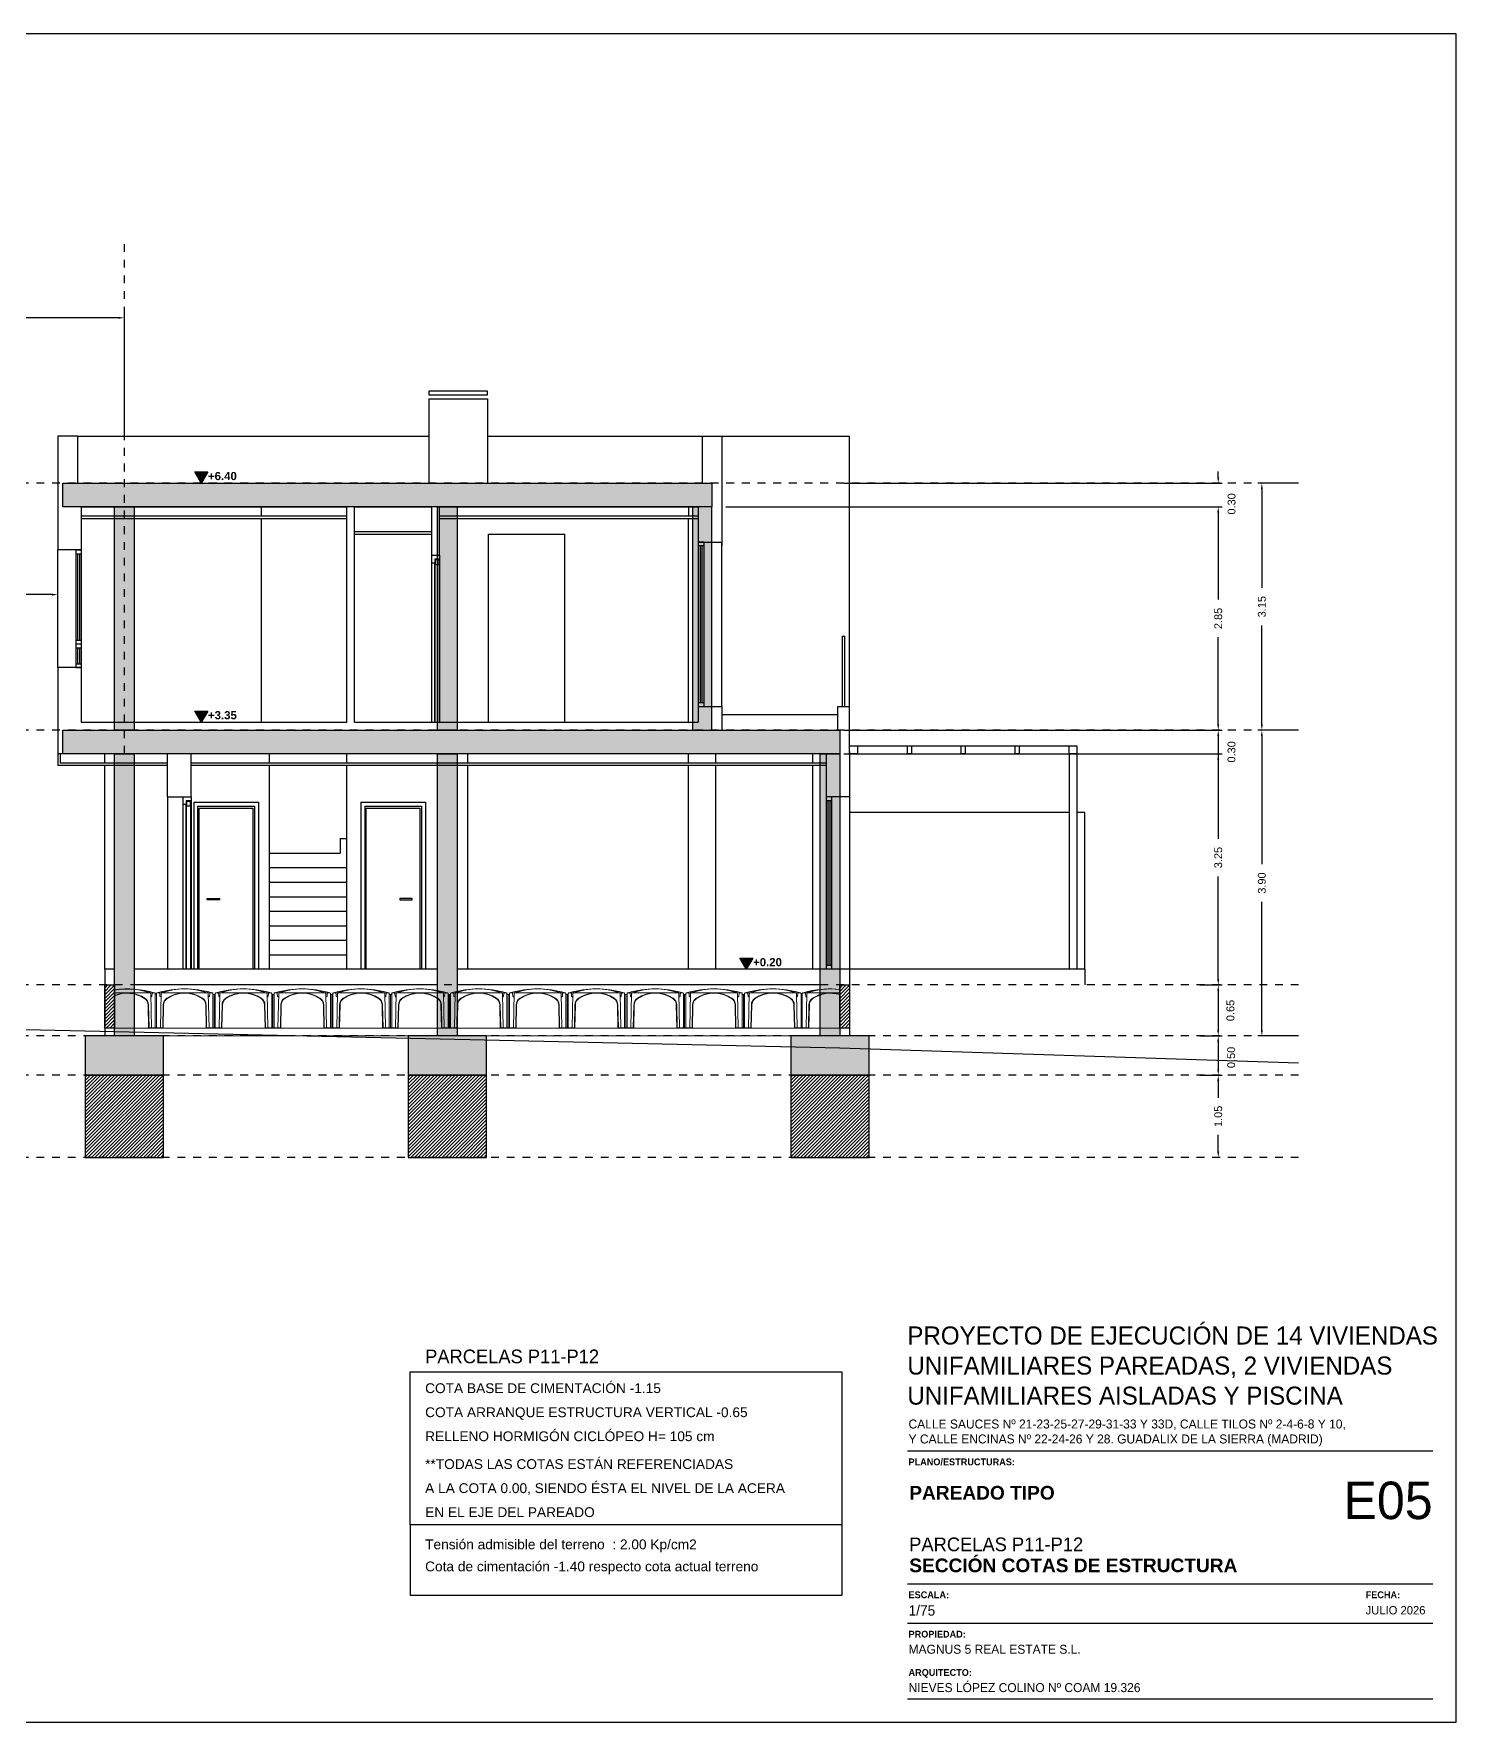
# Model space of a CAD drawing. Extents: x 2455 to 9764, y -806 to 181.
# Drawn here: x 4584.53 to 4602.68, y -409.26 to -387.73 of the extents above; entities that cross this region are included whole.
import ezdxf

# ---------------------------------------------------------------- set-up
doc = ezdxf.new("R2010")
doc.units = 0
doc.header["$LTSCALE"] = 0.2
doc.header["$MEASUREMENT"] = 0
doc.linetypes.add('CONTINUA', pattern=[0])
doc.linetypes.add('RAYITAS', pattern=[0.375, 0.25, -0.125])
doc.layers.get('0').update_dxf_attribs({"linetype": 'CONTINUOUS'})
doc.layers.add('01_cartela', color=6, linetype='CONTINUOUS', plot=False)
for name, color, linetype in [('01_cotas', 4, 'CONTINUOUS'), ('01_MONO inst', 254, 'CONTINUOUS'), ('01_muros', 1, 'CONTINUOUS'), ('01_perfil terreno natural', 170, 'CONTINUOUS'), ('01_proyección', 4, 'RAYITAS'), ('01_texto cartela', 4, 'CONTINUOUS'), ('CUADRO_LINEAS', 7, 'CONTINUOUS'), ('SOMBRAS2', 2, 'CONTINUOUS'), ('WL', 7, 'CONTINUOUS')]:
    doc.layers.add(name, color=color, linetype=linetype)
doc.layers.add('_CAVITI-AUX', color=2, linetype='CONTINUOUS', lineweight=5, plot=False)
doc.styles.add('Century Gothic', font='', dxfattribs={"height": 2})
doc.styles.add('Century Gothic_3', font='', dxfattribs={"height": 4.5})
doc.styles.add('Century Gothic_5', font='', dxfattribs={"height": 2.5})
doc.styles.add('Century Gothic_6', font='', dxfattribs={"height": 11})
doc.styles.add('Estilo1', font='swissel.ttf')
doc.styles.add('NIEVES3', font='swisseb.ttf')
doc.styles.add('ROMANS', font='romans')
doc.styles.get('Century Gothic').set_extended_font_data('Century Gothic')
doc.styles.get('Century Gothic_3').set_extended_font_data('Century Gothic')
doc.styles.get('Century Gothic_5').set_extended_font_data('Century Gothic')
doc.styles.get('Century Gothic_6').set_extended_font_data('Century Gothic')
doc.dimstyles.new('DECIMAL-50', dxfattribs={"dimtxt": 0.08, "dimasz": 0.15, "dimexe": 0.05, "dimexo": 0.05, "dimgap": 0.09, "dimtad": 0, "dimzin": 0, "dimdsep": 46, "dimtxsty": 'ROMANS', "dimblk": 'DOTSMALL', "dimcen": 0.09, "dimclrt": 7, "dimadec": 0, "dimazin": 0, "dimtfac": 1.38, "dimtix": 1, "dimtofl": 0, "dimtmove": 2, "dimatfit": 3, "dimldrblk": 'OBLIQUE', "dimfxl": 1, "dimtolj": 1, "dimtzin": 0, "dimarcsym": 0})

# ---------------------------------------------------------------- blocks, each defined once
blk = doc.blocks.new('C50_frontal')
for points in [[(0, 0.005), (0.1, 0.005), (0.1, 0), (0, 0), (0, 0.43), (0.008, 0.43, 0.414214), (0.015, 0.438)], [(0.073, 0.401, -0.505657), (0.059, 0.409), (0.056, 0.441, 0.383819), (0.046, 0.45), (0.025, 0.45, 0.414214), (0.015, 0.44), (0.015, 0.005)], [(0.065, 0.005), (0.074, 0.441, -0.383819), (0.084, 0.45), (0.666, 0.45, -0.383819), (0.676, 0.441), (0.685, 0.005)], [(0.655, 0.005), (0.649, 0.296, 0.24616), (0.602, 0.382, 0.30084), (0.148, 0.382, 0.246228), (0.101, 0.296), (0.095, 0.005)], [(0.65, 0.005), (0.644, 0.296, 0.24616), (0.599, 0.378, 0.30084), (0.151, 0.378, 0.246228), (0.106, 0.296), (0.1, 0.005)], [(0.75, 0.005), (0.65, 0.005), (0.65, 0), (0.75, 0), (0.75, 0.43), (0.742, 0.43, -0.414214), (0.735, 0.438)], [(0.677, 0.401, 0.505657), (0.691, 0.409), (0.694, 0.441, -0.383819), (0.704, 0.45), (0.725, 0.45, -0.414214), (0.735, 0.44), (0.735, 0.005)]]:
    blk.add_lwpolyline(points, format="xyb")
for centre, radius, start, end in [((0.375, -0.75), 1.25, 73.7398, 106.2602), ((0.375, -0.607), 1.107, 72.7173, 107.2827), ((0.373, -0.359), 0.859, 70.3508, 109.6492)]:
    blk.add_arc(centre, radius, start, end)
blk = doc.blocks.new('*D422')
at = {"layer": '01_cotas', "color": 0, "linetype": 'CONTINUA', "lineweight": -2, "transparency": 16777216}
for p, q in [((4600.615, -393.461), (4600.147, -393.461)), ((4600.615, -396.611), (4600.147, -396.611))]:
    blk.add_line(p, q, dxfattribs=at)
at = {"layer": '01_cotas', "color": 0, "lineweight": -2, "transparency": 16777216}
for p, q in [((4600.197, -393.536), (4600.197, -394.796)), ((4600.197, -396.536), (4600.197, -395.276))]:
    blk.add_line(p, q, dxfattribs=at)
at = {"layer": '01_cotas', "color": 0, "transparency": 16777216}
for points in [[(4600.184, -393.536), (4600.209, -393.536), (4600.197, -393.461)], [(4600.184, -396.536), (4600.209, -396.536), (4600.197, -396.611)]]:
    blk.add_solid(points, dxfattribs=at)
at = {"layer": '01_cotas', "color": 7, "transparency": 16777216, "insert": (4600.197, -395.036), "char_height": 0.1, "attachment_point": 5, "rotation": 90, "style": 'Estilo1'}
blk.add_mtext('\\A1;3.15', dxfattribs=at)
blk = doc.blocks.new('*D423')
at = {"layer": '01_cotas', "color": 0, "linetype": 'CONTINUA', "lineweight": -2, "transparency": 16777216}
for p, q in [((4600.615, -396.611), (4600.147, -396.611)), ((4600.615, -400.511), (4600.147, -400.511))]:
    blk.add_line(p, q, dxfattribs=at)
at = {"layer": '01_cotas', "color": 0, "lineweight": -2, "transparency": 16777216}
for p, q in [((4600.197, -396.686), (4600.197, -398.321)), ((4600.197, -400.436), (4600.197, -398.801))]:
    blk.add_line(p, q, dxfattribs=at)
at = {"layer": '01_cotas', "color": 0, "transparency": 16777216}
for points in [[(4600.184, -396.686), (4600.209, -396.686), (4600.197, -396.611)], [(4600.184, -400.436), (4600.209, -400.436), (4600.197, -400.511)]]:
    blk.add_solid(points, dxfattribs=at)
at = {"layer": '01_cotas', "color": 7, "transparency": 16777216, "insert": (4600.197, -398.561), "char_height": 0.1, "attachment_point": 5, "rotation": 90, "style": 'Estilo1'}
blk.add_mtext('\\A1;3.90', dxfattribs=at)
blk = doc.blocks.new('*D424')
at = {"layer": '01_cotas', "color": 0, "linetype": 'CONTINUA', "lineweight": -2, "transparency": 16777216}
for p, q in [((4599.407, -396.611), (4599.691, -396.611)), ((4599.407, -399.861), (4599.691, -399.861))]:
    blk.add_line(p, q, dxfattribs=at)
at = {"layer": '01_cotas', "color": 0, "lineweight": -2, "transparency": 16777216}
for p, q in [((4599.641, -396.686), (4599.641, -397.996)), ((4599.641, -399.786), (4599.641, -398.476))]:
    blk.add_line(p, q, dxfattribs=at)
at = {"layer": '01_cotas', "color": 0, "transparency": 16777216}
for points in [[(4599.628, -396.686), (4599.653, -396.686), (4599.641, -396.611)], [(4599.628, -399.786), (4599.653, -399.786), (4599.641, -399.861)]]:
    blk.add_solid(points, dxfattribs=at)
at = {"layer": '01_cotas', "color": 7, "transparency": 16777216, "insert": (4599.641, -398.236), "char_height": 0.1, "attachment_point": 5, "rotation": 90, "style": 'Estilo1'}
blk.add_mtext('\\A1;3.25', dxfattribs=at)
blk = doc.blocks.new('*D425')
at = {"layer": '01_cotas', "color": 0, "linetype": 'CONTINUA', "lineweight": -2, "transparency": 16777216}
for p, q in [((4599.457, -393.761), (4599.691, -393.761)), ((4599.457, -396.611), (4599.691, -396.611))]:
    blk.add_line(p, q, dxfattribs=at)
at = {"layer": '01_cotas', "color": 0, "lineweight": -2, "transparency": 16777216}
for p, q in [((4599.641, -393.836), (4599.641, -394.946)), ((4599.641, -396.536), (4599.641, -395.426))]:
    blk.add_line(p, q, dxfattribs=at)
at = {"layer": '01_cotas', "color": 0, "transparency": 16777216}
for points in [[(4599.628, -393.836), (4599.653, -393.836), (4599.641, -393.761)], [(4599.628, -396.536), (4599.653, -396.536), (4599.641, -396.611)]]:
    blk.add_solid(points, dxfattribs=at)
at = {"layer": '01_cotas', "color": 7, "transparency": 16777216, "insert": (4599.641, -395.186), "char_height": 0.1, "attachment_point": 5, "rotation": 90, "style": 'Estilo1'}
blk.add_mtext('\\A1;2.85', dxfattribs=at)
blk = doc.blocks.new('*D426')
at = {"layer": '01_cotas', "color": 0, "linetype": 'CONTINUA', "lineweight": -2, "transparency": 16777216}
for p, q in [((4594.863, -396.611), (4599.691, -396.611)), ((4594.863, -396.911), (4599.691, -396.911))]:
    blk.add_line(p, q, dxfattribs=at)
at = {"layer": '01_cotas', "color": 0, "lineweight": -2, "transparency": 16777216}
for p, q in [((4599.641, -396.536), (4599.641, -396.461)), ((4599.641, -396.986), (4599.641, -397.061))]:
    blk.add_line(p, q, dxfattribs=at)
at = {"layer": '01_cotas', "color": 0, "transparency": 16777216}
for points in [[(4599.628, -396.536), (4599.653, -396.536), (4599.641, -396.611)], [(4599.628, -396.986), (4599.653, -396.986), (4599.641, -396.911)]]:
    blk.add_solid(points, dxfattribs=at)
at = {"layer": '01_cotas', "color": 7, "transparency": 16777216, "insert": (4599.81, -396.888), "char_height": 0.1, "attachment_point": 5, "rotation": 90, "style": 'Estilo1'}
blk.add_mtext('\\A1;0.30', dxfattribs=at)
blk = doc.blocks.new('*D427')
at = {"layer": '01_cotas', "color": 0, "linetype": 'CONTINUA', "lineweight": -2, "transparency": 16777216}
for p, q in [((4599.407, -399.861), (4599.691, -399.861)), ((4599.407, -400.511), (4599.691, -400.511))]:
    blk.add_line(p, q, dxfattribs=at)
at = {"layer": '01_cotas', "color": 0, "lineweight": -2, "transparency": 16777216}
blk.add_line((4599.641, -399.936), (4599.641, -400.436), dxfattribs=at)
at = {"layer": '01_cotas', "color": 0, "transparency": 16777216}
for points in [[(4599.628, -399.936), (4599.653, -399.936), (4599.641, -399.861)], [(4599.628, -400.436), (4599.653, -400.436), (4599.641, -400.511)]]:
    blk.add_solid(points, dxfattribs=at)
at = {"layer": '01_cotas', "color": 7, "transparency": 16777216, "insert": (4599.796, -400.186), "char_height": 0.1, "attachment_point": 5, "rotation": 90, "style": 'Estilo1'}
blk.add_mtext('\\A1;0.65', dxfattribs=at)
blk = doc.blocks.new('*D428')
at = {"layer": '01_cotas', "color": 0, "linetype": 'CONTINUA', "lineweight": -2, "transparency": 16777216}
for p, q in [((4599.407, -400.511), (4599.691, -400.511)), ((4599.407, -401.011), (4599.691, -401.011))]:
    blk.add_line(p, q, dxfattribs=at)
at = {"layer": '01_cotas', "color": 0, "lineweight": -2, "transparency": 16777216}
blk.add_line((4599.641, -400.586), (4599.641, -400.936), dxfattribs=at)
at = {"layer": '01_cotas', "color": 0, "transparency": 16777216}
for points in [[(4599.628, -400.586), (4599.653, -400.586), (4599.641, -400.511)], [(4599.628, -400.936), (4599.653, -400.936), (4599.641, -401.011)]]:
    blk.add_solid(points, dxfattribs=at)
at = {"layer": '01_cotas', "color": 7, "transparency": 16777216, "insert": (4599.806, -400.785), "char_height": 0.1, "attachment_point": 5, "rotation": 90, "style": 'Estilo1'}
blk.add_mtext('\\A1;0.50', dxfattribs=at)
blk = doc.blocks.new('*D420')
at = {"layer": '01_cotas', "color": 0, "lineweight": -2, "transparency": 16777216}
for p, q in [((4599.641, -393.386), (4599.641, -393.311)), ((4599.641, -393.836), (4599.641, -393.911))]:
    blk.add_line(p, q, dxfattribs=at)
at = {"layer": '01_cotas', "color": 0, "linetype": 'CONTINUA', "lineweight": -2, "transparency": 16777216}
for p, q in [((4594.863, -393.461), (4599.691, -393.461)), ((4593.358, -393.761), (4599.691, -393.761))]:
    blk.add_line(p, q, dxfattribs=at)
at = {"layer": '01_cotas', "color": 0, "transparency": 16777216}
for points in [[(4599.628, -393.386), (4599.653, -393.386), (4599.641, -393.461)], [(4599.628, -393.836), (4599.653, -393.836), (4599.641, -393.761)]]:
    blk.add_solid(points, dxfattribs=at)
at = {"layer": '01_cotas', "color": 7, "transparency": 16777216, "insert": (4599.811, -393.725), "char_height": 0.1, "attachment_point": 5, "rotation": 90, "style": 'Estilo1'}
blk.add_mtext('\\A1;0.30', dxfattribs=at)
blk = doc.blocks.new('*D421')
at = {"layer": '01_cotas', "color": 0, "lineweight": -2, "transparency": 16777216}
for p, q in [((4599.641, -401.086), (4599.641, -401.3)), ((4599.641, -401.986), (4599.641, -401.773))]:
    blk.add_line(p, q, dxfattribs=at)
at = {"layer": '01_cotas', "color": 0, "transparency": 16777216}
for points in [[(4599.628, -401.086), (4599.653, -401.086), (4599.641, -401.011)], [(4599.628, -401.986), (4599.653, -401.986), (4599.641, -402.061)]]:
    blk.add_solid(points, dxfattribs=at)
at = {"layer": '01_cotas', "color": 7, "transparency": 16777216, "insert": (4599.641, -401.536), "char_height": 0.1, "attachment_point": 5, "rotation": 90, "style": 'Estilo1'}
blk.add_mtext('\\A1;1.05', dxfattribs=at)
blk = doc.blocks.new('*D452')
at = {"layer": '01_cotas', "color": 0, "linetype": 'CONTINUA', "lineweight": -2, "transparency": 16777216}
for p, q in [((4579.518, -392.811), (4579.518, -391.301)), ((4585.688, -392.811), (4585.688, -391.301))]:
    blk.add_line(p, q, dxfattribs=at)
at = {"layer": '01_cotas', "color": 0, "lineweight": -2, "transparency": 16777216}
for p, q in [((4579.593, -391.351), (4581.752, -391.351)), ((4585.613, -391.351), (4583.454, -391.351))]:
    blk.add_line(p, q, dxfattribs=at)
at = {"layer": '01_cotas', "color": 0, "transparency": 16777216}
for points in [[(4579.593, -391.339), (4579.593, -391.364), (4579.518, -391.351)], [(4585.613, -391.339), (4585.613, -391.364), (4585.688, -391.351)]]:
    blk.add_solid(points, dxfattribs=at)
at = {"layer": '01_cotas', "color": 7, "transparency": 16777216, "insert": (4582.603, -391.351), "char_height": 0.1, "width": 1.52292, "attachment_point": 5, "style": 'Estilo1'}
blk.add_mtext('\\A1;ORIGEN REPLANTEO P16\\P6.17', dxfattribs=at)
blk = doc.blocks.new('*D459')
at = {"layer": '01_cotas', "color": 0, "linetype": 'CONTINUA', "lineweight": -2, "transparency": 16777216}
for p, q in [((4579.518, -395.011), (4579.518, -394.832)), ((4584.838, -395.011), (4584.838, -394.832))]:
    blk.add_line(p, q, dxfattribs=at)
at = {"layer": '01_cotas', "color": 0, "lineweight": -2, "transparency": 16777216}
for p, q in [((4579.593, -394.882), (4581.171, -394.882)), ((4584.763, -394.882), (4583.185, -394.882))]:
    blk.add_line(p, q, dxfattribs=at)
at = {"layer": '01_cotas', "color": 0, "transparency": 16777216}
for points in [[(4579.593, -394.87), (4579.593, -394.895), (4579.518, -394.882)], [(4584.763, -394.87), (4584.763, -394.895), (4584.838, -394.882)]]:
    blk.add_solid(points, dxfattribs=at)
at = {"layer": '01_cotas', "color": 7, "transparency": 16777216, "insert": (4582.178, -394.882), "char_height": 0.1, "attachment_point": 5, "style": 'Estilo1'}
blk.add_mtext('\\A1;LÍNEA DE CERRAMIENTO\\P5.32', dxfattribs=at)

msp = doc.modelspace()

# ---------------------------------------------------------------- hatches: boundary and pattern name
at = {"layer": '01_MONO inst', "linetype": 'CONTINUA', "ltscale": 1.5}
h = msp.add_hatch(color=256, dxfattribs=at)
h.dxf.hatch_style = 1
h.paths.add_polyline_path([(4586.668, -393.461), (4586.585, -393.318), (4586.75, -393.318)])
h = msp.add_hatch(color=256, dxfattribs=at)
h.dxf.hatch_style = 1
h.paths.add_polyline_path([(4586.668, -396.511), (4586.585, -396.368), (4586.75, -396.368)])
h = msp.add_hatch(color=256, dxfattribs=at)
h.dxf.hatch_style = 1
h.paths.add_polyline_path([(4593.62, -399.661), (4593.537, -399.518), (4593.703, -399.518)])
at = {"layer": 'SOMBRAS2', "transparency": 33554534}
h = msp.add_hatch(color=254, dxfattribs=at)
h.dxf.hatch_style = 1
h.paths.add_polyline_path([(4584.903, -393.461), (4593.183, -393.461), (4593.183, -393.761), (4584.903, -393.761)])
h = msp.add_hatch(color=254, dxfattribs=at)
h.dxf.hatch_style = 1
h.paths.add_polyline_path([(4585.563, -393.761), (4585.813, -393.761), (4585.813, -396.611), (4585.563, -396.611)])
h = msp.add_hatch(color=254, dxfattribs=at)
h.dxf.hatch_style = 1
h.paths.add_polyline_path([(4589.683, -393.761), (4589.933, -393.761), (4589.933, -396.611), (4589.683, -396.611)])
h = msp.add_hatch(color=254, dxfattribs=at)
h.dxf.hatch_style = 1
h.paths.add_polyline_path([(4593.183, -393.761), (4592.933, -393.761), (4592.933, -396.611), (4593.183, -396.611)])
h = msp.add_hatch(color=254, dxfattribs=at)
h.dxf.hatch_style = 1
h.paths.add_polyline_path([(4584.903, -396.611), (4594.813, -396.611), (4594.813, -396.911), (4584.903, -396.911)])
h = msp.add_hatch(color=254, dxfattribs=at)
h.dxf.hatch_style = 1
h.paths.add_polyline_path([(4585.563, -396.911), (4585.813, -396.911), (4585.813, -400.511), (4585.563, -400.511)])
h = msp.add_hatch(color=254, dxfattribs=at)
h.dxf.hatch_style = 1
h.paths.add_polyline_path([(4589.683, -396.911), (4589.933, -396.911), (4589.933, -400.511), (4589.683, -400.511)])
h = msp.add_hatch(color=254, dxfattribs=at)
h.dxf.hatch_style = 1
h.paths.add_polyline_path([(4594.563, -396.911), (4594.813, -396.911), (4594.813, -400.511), (4594.563, -400.511)])
at = {"layer": 'SOMBRAS2'}
h = msp.add_hatch(dxfattribs=at)
h.set_pattern_fill('ANSI31', color=256, scale=0.25)
h.set_pattern_definition([(45, (144.793878, 0), (-0.02209708691, 0.02209708691), [])])
h.paths.add_polyline_path([(4585.438, -399.861), (4585.563, -399.861), (4585.563, -400.411), (4585.438, -400.411)])
h = msp.add_hatch(dxfattribs=at)
h.set_pattern_fill('ANSI31', color=256, scale=0.25)
h.set_pattern_definition([(45, (154.168878, 0), (-0.02209708691, 0.02209708691), [])])
h.paths.add_polyline_path([(4594.813, -399.861), (4594.938, -399.861), (4594.938, -400.411), (4594.813, -400.411)])
at = {"layer": 'SOMBRAS2', "transparency": 33554534}
h = msp.add_hatch(color=254, dxfattribs=at)
h.dxf.hatch_style = 1
h.paths.add_polyline_path([(4585.188, -401.011), (4586.188, -401.011), (4586.188, -400.511), (4585.188, -400.511)])
h = msp.add_hatch(color=254, dxfattribs=at)
h.dxf.hatch_style = 1
h.paths.add_polyline_path([(4589.308, -401.011), (4590.308, -401.011), (4590.308, -400.511), (4589.308, -400.511)])
h = msp.add_hatch(color=254, dxfattribs=at)
h.dxf.hatch_style = 1
h.paths.add_polyline_path([(4594.188, -401.011), (4595.188, -401.011), (4595.188, -400.511), (4594.188, -400.511)])
at = {"layer": 'SOMBRAS2'}
h = msp.add_hatch(dxfattribs=at)
h.set_pattern_fill('ANSI31', color=256, scale=0.25)
h.set_pattern_definition([(45, (-9, -2e-13), (-0.02209708691, 0.02209708691), [])])
h.paths.add_polyline_path([(4585.188, -402.061), (4586.188, -402.061), (4586.188, -401.011), (4585.188, -401.011)])
h = msp.add_hatch(dxfattribs=at)
h.set_pattern_fill('ANSI31', color=256, scale=0.25)
h.set_pattern_definition([(45, (-4.88, 0), (-0.02209708691, 0.02209708691), [])])
h.paths.add_polyline_path([(4589.308, -402.061), (4590.308, -402.061), (4590.308, -401.011), (4589.308, -401.011)])
h = msp.add_hatch(dxfattribs=at)
h.set_pattern_fill('ANSI31', color=256, scale=0.25)
h.paths.add_polyline_path([(4594.188, -402.061), (4595.188, -402.061), (4595.188, -401.011), (4594.188, -401.011)])

# ---------------------------------------------------------------- linework, layer by layer
at = {"layer": '01_cartela', "color": 3}
msp.add_lwpolyline([(4572.038, -387.729), (4572.038, -409.264), (4602.676, -409.264), (4602.676, -387.729)], close=True, dxfattribs=at)
at = {"layer": '01_MONO inst'}
for p, q in [((4589.571, -392.385, 0), (4590.321, -392.385, 0)), ((4589.571, -392.385, 0), (4589.571, -393.461, 0)), ((4590.321, -392.385, 0), (4590.321, -393.461, 0)), ((4585.088, -392.861, 0), (4584.838, -392.861, 0)), ((4584.838, -392.861, 0), (4584.838, -394.311, 0)), ((4585.088, -392.861, 0), (4585.088, -393.461, 0)), ((4585.088, -392.861, 0), (4589.571, -392.861, 0)), ((4590.321, -392.861, 0), (4593.058, -392.861, 0)), ((4593.058, -392.861, 0), (4593.058, -393.461, 0)), ((4593.058, -392.861, 0), (4593.308, -392.861, 0)), ((4593.308, -392.861, 0), (4593.308, -394.261, 0)), ((4593.308, -392.861, 0), (4594.938, -392.861, 0)), ((4594.938, -396.311, 0), (4594.938, -392.862, 0)), ((4585.088, -393.461, 0), (4593.058, -393.461, 0)), ((4585.138, -393.761, 0), (4585.138, -394.311, 0)), ((4585.138, -393.761, 0), (4588.523, -393.761, 0)), ((4587.438, -393.881, 0), (4587.438, -393.761, 0)), ((4588.523, -396.511, 0), (4588.523, -393.761, 0)), ((4588.623, -393.761, 0), (4589.608, -393.761, 0)), ((4588.623, -396.511, 0), (4588.623, -393.761, 0)), ((4589.608, -394.381, 0), (4589.608, -393.761, 0)), ((4589.708, -393.761, 0), (4593.008, -393.761, 0)), ((4589.708, -394.381, 0), (4589.708, -393.761, 0)), ((4592.883, -393.761, 0), (4592.883, -393.881, 0)), ((4593.008, -393.761, 0), (4593.008, -394.261, 0)), ((4588.523, -393.881, 0), (4585.138, -393.881, 0)), ((4585.138, -393.911, 0), (4588.523, -393.911, 0)), ((4587.438, -396.511, 0), (4587.438, -393.911, 0)), ((4589.608, -394.081, 0), (4588.623, -394.081, 0)), ((4593.008, -393.881, 0), (4589.708, -393.881, 0)), ((4589.708, -393.911, 0), (4593.008, -393.911, 0)), ((4592.883, -396.511, 0), (4592.883, -393.911, 0)), ((4588.623, -394.111, 0), (4589.608, -394.111, 0)), ((4590.333, -396.511, 0), (4590.333, -394.111, 0)), ((4590.333, -394.111, 0), (4591.308, -394.111, 0)), ((4591.308, -396.511, 0), (4591.308, -394.111, 0)), ((4593.008, -394.211, 0), (4593.308, -394.211, 0)), ((4585.138, -394.311, 0), (4584.838, -394.311, 0)), ((4589.608, -394.381, 0), (4589.708, -394.381, 0)), ((4589.608, -394.481, 0), (4589.608, -394.381, 0)), ((4589.647, -394.481, 0), (4589.608, -394.481, 0)), ((4589.608, -396.511, 0), (4589.608, -394.481, 0)), ((4589.708, -394.431, 0), (4589.647, -394.431, 0)), ((4589.647, -394.431, 0), (4589.647, -394.481, 0)), ((4589.647, -396.511, 0), (4589.647, -394.481, 0)), ((4589.652, -396.511, 0), (4589.652, -394.497, 0)), ((4589.703, -394.497, 0), (4589.703, -396.511, 0)), ((4589.708, -394.381, 0), (4589.708, -394.431, 0)), ((4589.708, -394.431, 0), (4589.708, -396.511, 0)), ((4584.838, -395.811, 0), (4584.838, -396.961, 0)), ((4585.138, -395.811, 0), (4584.838, -395.811, 0)), ((4585.138, -395.811, 0), (4585.138, -396.511, 0)), ((4593.008, -396.311, 0), (4593.008, -396.511, 0)), ((4593.008, -396.311, 0), (4593.308, -396.311, 0)), ((4593.308, -396.311, 0), (4593.308, -396.611, 0)), ((4594.788, -396.611, 0), (4594.788, -396.311, 0)), ((4594.788, -396.311, 0), (4594.938, -396.311, 0)), ((4594.938, -396.831, 0), (4594.938, -396.311, 0)), ((4585.138, -396.511, 0), (4588.523, -396.511, 0)), ((4588.623, -396.511, 0), (4593.008, -396.511, 0)), ((4593.308, -396.611, 0), (4594.788, -396.611, 0)), ((4594.938, -396.881, 0), (4594.938, -397.461, 0)), ((4586.238, -396.911, 0), (4584.838, -396.911, 0)), ((4584.838, -396.911, 0), (4584.838, -397.061, 0)), ((4586.238, -397.061, 0), (4584.838, -397.061, 0)), ((4584.868, -396.911, 0), (4584.868, -397.031, 0)), ((4586.238, -397.031, 0), (4584.868, -397.031, 0)), ((4585.438, -397.031, 0), (4585.438, -396.911, 0)), ((4585.438, -399.661, 0), (4585.438, -397.061, 0)), ((4586.238, -397.461, 0), (4586.238, -396.911, 0)), ((4586.538, -397.461, 0), (4586.538, -396.911, 0)), ((4594.638, -396.911, 0), (4586.538, -396.911, 0)), ((4594.638, -397.031, 0), (4586.538, -397.031, 0)), ((4594.638, -397.061, 0), (4586.538, -397.061, 0)), ((4587.538, -397.031, 0), (4587.538, -396.911, 0)), ((4587.538, -399.661, 0), (4587.538, -397.061, 0)), ((4588.523, -397.031, 0), (4588.523, -396.911, 0)), ((4588.523, -399.661, 0), (4588.523, -397.061, 0)), ((4590.068, -397.031, 0), (4590.068, -396.911, 0)), ((4590.068, -399.661, 0), (4590.068, -397.061, 0)), ((4592.883, -397.031, 0), (4592.883, -396.911, 0)), ((4592.883, -399.661, 0), (4592.883, -397.061, 0)), ((4593.233, -397.031, 0), (4593.233, -396.911, 0)), ((4593.233, -399.661, 0), (4593.233, -397.061, 0)), ((4594.468, -397.031, 0), (4594.468, -396.911, 0)), ((4594.468, -399.661, 0), (4594.468, -397.061, 0)), ((4594.638, -396.911, 0), (4594.638, -397.461, 0)), ((4586.238, -397.461, 0), (4586.538, -397.461, 0)), ((4586.238, -397.461, 0), (4586.238, -399.661, 0)), ((4586.438, -397.561, 0), (4586.438, -397.461, 0)), ((4586.538, -397.511, 0), (4586.477, -397.511, 0)), ((4586.477, -397.511, 0), (4586.477, -397.561, 0)), ((4586.538, -397.461, 0), (4586.538, -397.511, 0)), ((4586.538, -397.511, 0), (4586.538, -399.661, 0)), ((4594.938, -397.461, 0), (4594.638, -397.461, 0)), ((4586.477, -397.561, 0), (4586.438, -397.561, 0)), ((4586.438, -399.661, 0), (4586.438, -397.561, 0)), ((4586.477, -399.661, 0), (4586.477, -397.561, 0)), ((4586.482, -399.661, 0), (4586.482, -397.577, 0)), ((4586.533, -397.577, 0), (4586.533, -399.661, 0)), ((4587.538, -398.179, 0), (4588.438, -398.179, 0)), ((4588.438, -397.994, 0), (4588.438, -398.179, 0)), ((4588.438, -397.994, 0), (4588.523, -397.994, 0)), ((4587.538, -398.364, 0), (4588.523, -398.364, 0)), ((4587.538, -398.55, 0), (4588.523, -398.55, 0)), ((4587.538, -398.735, 0), (4588.523, -398.735, 0)), ((4587.538, -398.92, 0), (4588.523, -398.92, 0)), ((4587.538, -399.105, 0), (4588.523, -399.105, 0)), ((4587.538, -399.291, 0), (4588.523, -399.291, 0)), ((4585.563, -399.661, 0), (4585.438, -399.661, 0)), ((4585.438, -399.661, 0), (4585.438, -400.511, 0)), ((4589.683, -399.661, 0), (4585.813, -399.661, 0)), ((4587.538, -399.476, 0), (4588.523, -399.476, 0)), ((4597.938, -399.661, 0), (4589.933, -399.661, 0)), ((4597.938, -399.661, 0), (4597.938, -399.861, 0)), ((4589.683, -399.861, 0), (4585.813, -399.861, 0)), ((4594.563, -399.861, 0), (4589.933, -399.861, 0))]:
    msp.add_line(p, q, dxfattribs=at)
at = {"layer": '01_MONO inst', "linetype": 'CONTINUA'}
for p, q in [((4593.008, -394.211, 0), (4593.008, -396.311, 0)), ((4593.078, -394.211, 0), (4593.008, -394.211, 0)), ((4593.078, -394.211, 0), (4593.008, -394.211, 0)), ((4593.078, -394.261, 0), (4593.008, -394.261, 0)), ((4593.031, -394.261, 0), (4593.031, -396.261, 0)), ((4593.055, -394.261, 0), (4593.055, -396.261, 0)), ((4593.078, -394.211, 0), (4593.078, -396.311, 0)), ((4593.308, -396.311, 0), (4593.308, -394.211, 0)), ((4584.838, -395.811, 0), (4584.838, -394.311, 0)), ((4585.068, -394.311, 0), (4585.138, -394.311, 0)), ((4585.068, -394.311, 0), (4585.138, -394.311, 0)), ((4585.068, -394.311, 0), (4585.068, -395.811, 0)), ((4585.068, -394.361, 0), (4585.138, -394.361, 0)), ((4585.091, -394.361, 0), (4585.091, -395.461, 0)), ((4585.115, -394.361, 0), (4585.115, -395.461, 0)), ((4585.138, -394.311, 0), (4585.138, -395.811, 0)), ((4585.068, -395.461, 0), (4585.138, -395.461, 0)), ((4585.068, -395.511, 0), (4585.138, -395.511, 0)), ((4585.068, -395.561, 0), (4585.138, -395.561, 0)), ((4585.091, -395.561, 0), (4585.091, -395.763, 0)), ((4585.115, -395.561, 0), (4585.115, -395.763, 0)), ((4594.848, -395.411, 0), (4594.878, -395.411, 0)), ((4594.848, -396.311, 0), (4594.848, -395.411, 0)), ((4594.878, -396.311, 0), (4594.878, -395.411, 0)), ((4585.068, -395.763, 0), (4585.138, -395.763, 0)), ((4585.068, -395.813, 0), (4585.138, -395.813, 0)), ((4593.078, -396.261, 0), (4593.008, -396.261, 0)), ((4593.308, -396.411, 0), (4594.788, -396.411, 0)), ((4595.038, -396.811, 0), (4595.676, -396.811, 0)), ((4595.726, -396.811, 0), (4596.363, -396.811, 0)), ((4596.413, -396.811, 0), (4597.051, -396.811, 0)), ((4597.101, -396.811, 0), (4597.738, -396.811, 0)), ((4595.038, -396.911, 0), (4595.676, -396.911, 0)), ((4595.726, -396.911, 0), (4596.363, -396.911, 0)), ((4596.413, -396.911, 0), (4597.051, -396.911, 0)), ((4597.101, -396.911, 0), (4597.738, -396.911, 0)), ((4597.738, -396.911, 0), (4597.738, -399.661, 0)), ((4597.838, -396.911, 0), (4597.838, -399.661, 0)), ((4586.572, -397.531, 0), (4587.397, -397.531, 0)), ((4586.572, -397.531, 0), (4586.572, -399.661, 0)), ((4587.397, -397.531, 0), (4587.397, -399.661, 0)), ((4588.703, -397.531, 0), (4589.528, -397.531, 0)), ((4588.703, -397.531, 0), (4588.703, -399.661, 0)), ((4589.528, -397.531, 0), (4589.528, -399.661, 0)), ((4594.638, -397.461, 0), (4594.638, -399.661, 0)), ((4594.708, -397.461, 0), (4594.638, -397.461, 0)), ((4594.708, -397.461, 0), (4594.638, -397.461, 0)), ((4594.708, -397.511, 0), (4594.638, -397.511, 0)), ((4594.661, -397.511, 0), (4594.661, -399.611, 0)), ((4594.685, -397.511, 0), (4594.685, -399.611, 0)), ((4594.708, -397.461, 0), (4594.708, -399.661, 0)), ((4594.938, -397.461, 0), (4594.938, -400.511, 0)), ((4586.622, -397.581, 0), (4586.622, -399.661, 0)), ((4586.622, -397.581, 0), (4587.347, -397.581, 0)), ((4586.642, -399.661, 0), (4586.642, -397.604, 0)), ((4586.642, -397.604, 0), (4587.327, -397.604, 0)), ((4587.327, -397.604, 0), (4587.327, -399.661, 0)), ((4587.347, -397.581, 0), (4587.347, -399.661, 0)), ((4588.753, -397.581, 0), (4588.753, -399.661, 0)), ((4588.753, -397.581, 0), (4589.478, -397.581, 0)), ((4588.773, -399.661, 0), (4588.773, -397.604, 0)), ((4588.773, -397.604, 0), (4589.458, -397.604, 0)), ((4589.458, -397.604, 0), (4589.458, -399.661, 0)), ((4589.478, -397.581, 0), (4589.478, -399.661, 0)), ((4597.738, -397.661, 0), (4594.938, -397.661, 0)), ((4597.938, -397.661, 0), (4597.838, -397.661, 0)), ((4597.938, -399.661, 0), (4597.938, -397.661, 0)), ((4594.708, -399.611, 0), (4594.638, -399.611, 0))]:
    msp.add_line(p, q, dxfattribs=at)
at = {"layer": '01_MONO inst', "elevation": 0}
for points in [[(4590.321, -392.287), (4589.571, -392.287), (4589.571, -392.336), (4590.321, -392.336)], [(4589.652, -394.439), (4589.652, -394.497), (4589.703, -394.497), (4589.703, -394.439)], [(4594.938, -396.811), (4595.038, -396.811), (4595.038, -396.911), (4594.938, -396.911)], [(4595.676, -396.811), (4595.726, -396.811), (4595.726, -396.911), (4595.676, -396.911)], [(4596.363, -396.811), (4596.413, -396.811), (4596.413, -396.911), (4596.363, -396.911)], [(4597.051, -396.811), (4597.101, -396.811), (4597.101, -396.911), (4597.051, -396.911)], [(4597.738, -396.811), (4597.838, -396.811), (4597.838, -396.911), (4597.738, -396.911)], [(4586.482, -397.519), (4586.482, -397.577), (4586.533, -397.577), (4586.533, -397.519)]]:
    msp.add_lwpolyline(points, close=True, dxfattribs=at)
at = {"layer": '01_MONO inst', "linetype": 'CONTINUA', "ltscale": 1.5, "elevation": 0}
for points in [[(4586.668, -393.461), (4586.585, -393.318), (4586.75, -393.318)], [(4586.668, -396.511), (4586.585, -396.368), (4586.75, -396.368)], [(4593.62, -399.661), (4593.537, -399.518), (4593.703, -399.518)]]:
    msp.add_lwpolyline(points, close=True, dxfattribs=at)
at = {"layer": '01_MONO inst', "linetype": 'CONTINUA', "elevation": 0}
for points in [[(4586.743, -398.775), (4586.743, -398.756), (4586.899, -398.756), (4586.899, -398.775)], [(4589.358, -398.775), (4589.358, -398.756), (4589.201, -398.756), (4589.201, -398.775)]]:
    msp.add_lwpolyline(points, close=True, dxfattribs=at)
at = {"layer": '01_muros', "elevation": 0}
for points in [[(4584.903, -393.461), (4593.183, -393.461), (4593.183, -393.761), (4584.903, -393.761)], [(4585.563, -393.761), (4585.813, -393.761), (4585.813, -396.611), (4585.563, -396.611)], [(4589.683, -393.761), (4589.933, -393.761), (4589.933, -396.611), (4589.683, -396.611)], [(4593.183, -393.761), (4592.933, -393.761), (4592.933, -396.611), (4593.183, -396.611)], [(4584.903, -396.611), (4594.813, -396.611), (4594.813, -396.911), (4584.903, -396.911)], [(4585.563, -396.911), (4585.813, -396.911), (4585.813, -400.511), (4585.563, -400.511)], [(4589.683, -396.911), (4589.933, -396.911), (4589.933, -400.511), (4589.683, -400.511)], [(4594.563, -396.911), (4594.813, -396.911), (4594.813, -400.511), (4594.563, -400.511)], [(4585.438, -399.861), (4585.563, -399.861), (4585.563, -400.411), (4585.438, -400.411)], [(4594.813, -399.861), (4594.938, -399.861), (4594.938, -400.411), (4594.813, -400.411)], [(4585.188, -401.011), (4586.188, -401.011), (4586.188, -400.511), (4585.188, -400.511)], [(4589.308, -401.011), (4590.308, -401.011), (4590.308, -400.511), (4589.308, -400.511)], [(4594.188, -401.011), (4595.188, -401.011), (4595.188, -400.511), (4594.188, -400.511)], [(4585.188, -402.061), (4586.188, -402.061), (4586.188, -401.011), (4585.188, -401.011)], [(4589.308, -402.061), (4590.308, -402.061), (4590.308, -401.011), (4589.308, -401.011)], [(4594.188, -402.061), (4595.188, -402.061), (4595.188, -401.011), (4594.188, -401.011)]]:
    msp.add_lwpolyline(points, close=True, dxfattribs=at)
at = {"layer": '01_perfil terreno natural', "elevation": 0}
msp.add_lwpolyline([(4579.518, -399.861), (4581.439, -400.161), (4583.668, -400.411), (4594.813, -400.661), (4600.665, -400.852)], dxfattribs=at)
at = {"layer": '01_proyección', "color": 10}
for p, q in [((4585.688, -396.911, 0), (4585.688, -390.356, 0)), ((4600.665, -399.861, 0), (4573.359, -399.861, 0))]:
    msp.add_line(p, q, dxfattribs=at)
at = {"layer": '01_proyección', "color": 120}
for p, q in [((4600.665, -393.461, 0), (4573.359, -393.461, 0)), ((4600.665, -396.611, 0), (4573.359, -396.611, 0)), ((4600.665, -400.511, 0), (4573.359, -400.511, 0)), ((4600.665, -401.011, 0), (4573.359, -401.011, 0)), ((4600.665, -402.061, 0), (4573.359, -402.061, 0))]:
    msp.add_line(p, q, dxfattribs=at)
at = {"layer": '01_texto cartela', "color": 5}
for p, q in [((4595.675, -405.803), (4602.376, -405.803)), ((4595.675, -407.497), (4602.376, -407.497)), ((4595.675, -408), (4602.376, -408)), ((4595.675, -408.964), (4602.376, -408.964))]:
    msp.add_line(p, q, dxfattribs=at)
at = {"layer": '_CAVITI-AUX'}
for p, q in [((4585.438, -400.411, 0), (4589.933, -400.411)), ((4586.188, -400.511, 0), (4589.308, -400.511, 0)), ((4589.933, -400.411, 0), (4594.938, -400.411, 0)), ((4590.308, -400.511, 0), (4594.188, -400.511, 0))]:
    msp.add_line(p, q, dxfattribs=at)
for points in [[(4585.563, -399.961), (4586.013, -399.961, -0.383819), (4586.023, -399.97), (4586.032, -400.406)], [(4586.002, -400.406), (4585.996, -400.115, 0.24616), (4585.949, -400.03, 0.250231), (4585.563, -399.993, 0.250231)], [(4585.997, -400.406), (4585.991, -400.115, 0.24616), (4585.946, -400.034, 0.251601), (4585.563, -399.999, 0.251601)], [(4586.097, -400.406), (4585.997, -400.406), (4585.997, -400.411), (4586.097, -400.411), (4586.097, -399.981), (4586.089, -399.981, -0.414214), (4586.082, -399.974)], [(4586.024, -400.011, 0.505657), (4586.037, -400.002), (4586.041, -399.97, -0.383819), (4586.051, -399.961), (4586.072, -399.961, -0.414214), (4586.082, -399.971), (4586.082, -400.406)], [(4594.319, -400.406), (4594.419, -400.406), (4594.419, -400.411), (4594.319, -400.411), (4594.319, -399.981), (4594.327, -399.981, 0.414214), (4594.334, -399.974)], [(4594.393, -400.011, -0.505657), (4594.379, -400.002), (4594.375, -399.97, 0.383819), (4594.365, -399.961), (4594.344, -399.961, 0.414214), (4594.334, -399.971), (4594.334, -400.406)], [(4594.813, -399.961), (4594.403, -399.961, 0.383819), (4594.393, -399.97), (4594.384, -400.406)], [(4594.414, -400.406), (4594.42, -400.115, -0.24616), (4594.467, -400.03, -0.222885), (4594.813, -399.979, -0.222885)], [(4594.419, -400.406), (4594.425, -400.115, -0.24616), (4594.47, -400.034, -0.223859), (4594.813, -399.984, -0.223859)]]:
    msp.add_lwpolyline(points, format="xyb", dxfattribs=at)
for centre, radius, start, end in [((4585.722, -401.161), 1.25, 73.7398, 97.2958), ((4585.72, -400.77), 0.859, 70.3508, 100.5003), ((4585.722, -401.019), 1.107, 72.7173, 98.2413), ((4594.694, -401.161), 1.25, 84.5528, 106.2602), ((4594.694, -401.019), 1.107, 83.8489, 107.2827), ((4594.697, -400.77), 0.859, 82.2086, 109.6492)]:
    msp.add_arc(centre, radius, start, end, dxfattribs=at)
at = {"layer": 'CUADRO_LINEAS'}
for p, q in [((4589.334, -406.747), (4589.334, -407.644)), ((4594.839, -406.747), (4594.839, -407.644)), ((4589.334, -407.644), (4594.839, -407.644))]:
    msp.add_line(p, q, dxfattribs=at)
msp.add_lwpolyline([(4589.334, -404.794), (4594.839, -404.794), (4594.839, -406.747), (4589.334, -406.747)], close=True, dxfattribs=at)

# ---------------------------------------------------------------- block references
at = {"layer": '_CAVITI-AUX'}
for p in [(4586.082, -400.411), (4586.832, -400.411), (4587.582, -400.411), (4588.332, -400.411), (4589.082, -400.411), (4589.833, -400.411)]:
    msp.add_blockref('C50_frontal', p, dxfattribs=at)
at = {"layer": '_CAVITI-AUX', "xscale": -1}
for p in [(4591.334, -400.411), (4592.084, -400.411), (4592.834, -400.411), (4593.584, -400.411), (4594.334, -400.411)]:
    msp.add_blockref('C50_frontal', p, dxfattribs=at)

# ---------------------------------------------------------------- texts
at = {"layer": '01_MONO inst', "ltscale": 1.5, "style": 'NIEVES3'}
for s, p in [('+6.40', (4586.754, -393.422, 0)), ('+3.35', (4586.754, -396.472, 0)), ('+0.20', (4593.707, -399.622, 0))]:
    msp.add_text(s, height=0.1041, dxfattribs=at).set_placement(p)
at = {"layer": '01_texto cartela', "color": 5}
for s, insert, char_height, width, attachment_point, style in [('\\PPROYECTO DE EJECUCIÓN DE 14 VIVIENDAS UNIFAMILIARES PAREADAS, 2 VIVIENDAS UNIFAMILIARES AISLADAS Y PISCINA', (4595.675, -403.833), 0.23, 6.82217, 1, 'Century Gothic_3'), ('CALLE SAUCES Nº 21-23-25-27-29-31-33 Y 33D, CALLE TILOS Nº 2-4-6-8 Y 10, \\PY CALLE ENCINAS Nº 22-24-26 Y 28. GUADALIX DE LA SIERRA (MADRID)', (4595.69, -405.403), 0.11455, 9.24681, 1, 'Century Gothic'), ('{\\fCentury Gothic|b1|i0|c0|p34;PLANO/ESTRUCTURAS: }', (4595.69, -405.9), 0.08701, 2.11715, 1, 'Century Gothic'), ('\\pt2.3273;\\PPARCELAS P11-P12 ', (4595.699, -407.085), 0.17455, 7.00908, 7, 'Century Gothic_5'), ('\\pt2.3273;SECCIÓN COTAS DE ESTRUCTURA', (4595.699, -407.353), 0.17455, 7.00908, 7, 'NIEVES3'), ('{\\fCentury Gothic|b1|i0|c0|p34;ESCALA: }', (4595.69, -407.595), 0.08701, 2.11715, 1, 'Century Gothic'), ('{\\fCentury Gothic|b1|i0|c0|p34;FECHA: }', (4601.521, -407.595), 0.08701, 2.11715, 1, 'Century Gothic'), ('1/75', (4595.69, -407.773), 0.1309, 2.11715, 1, 'Century Gothic'), ('JULIO 2026', (4601.521, -407.782), 0.1069, 3.50438, 1, 'Century Gothic'), ('{\\fCentury Gothic|b1|i0|c0|p34;PROPIEDAD:}', (4595.69, -408.097), 0.08701, 0.83709, 1, 'Century Gothic'), ('MAGNUS 5 REAL ESTATE S.L.', (4595.69, -408.276), 0.11455, 4.88231, 1, 'Century Gothic'), ('{\\fCentury Gothic|b1|i0|c0|p34;ARQUITECTO:}', (4595.69, -408.586), 0.08701, 0.83709, 1, 'Century Gothic'), ('NIEVES LÓPEZ COLINO Nº COAM 19.326', (4595.69, -408.765), 0.11455, 3.65153, 1, 'Century Gothic')]:
    msp.add_mtext(s, dxfattribs=dict(at, insert=insert, char_height=char_height, width=width, attachment_point=attachment_point, style=style))
at = {"layer": '01_texto cartela', "color": 10, "insert": (4589.524, -404.688), "char_height": 0.17455, "width": 7.00908, "attachment_point": 7, "style": 'Century Gothic_5'}
msp.add_mtext('\\pt2.3273;\\PPARCELAS P11-P12 ', dxfattribs=at)
at = {"layer": '01_texto cartela', "color": 1}
for s, insert, char_height, width, attachment_point, style in [('\\pt2.3273;PAREADO TIPO ', (4595.699, -406.427), 0.17455, 7.00908, 7, 'NIEVES3'), ('E05', (4602.376, -406.195), 0.4786, 1.04985, 3, 'Century Gothic_6')]:
    msp.add_mtext(s, dxfattribs=dict(at, insert=insert, char_height=char_height, width=width, attachment_point=attachment_point, style=style))
at = {"layer": 'WL', "color": 5, "linetype": 'Continuous', "style": 'Estilo1'}
for s, p in [('COTA BASE DE CIMENTACIÓN -1.15', (4589.524, -405.066)), ('COTA ARRANQUE ESTRUCTURA VERTICAL -0.65', (4589.524, -405.373)), ('**TODAS LAS COTAS ESTÁN REFERENCIADAS ', (4589.524, -406.034)), ('A LA COTA 0.00, SIENDO ÉSTA EL NIVEL DE LA ACERA ', (4589.524, -406.341)), ('EN EL EJE DEL PAREADO', (4589.524, -406.647))]:
    msp.add_text(s, height=0.125, dxfattribs=at).set_placement(p)
at = {"layer": 'WL', "color": 10, "linetype": 'Continuous', "style": 'Estilo1'}
for s, p in [('RELLENO HORMIGÓN CICLÓPEO H= 105 cm', (4589.524, -405.679)), ('Tensión admisible del terreno  : 2.00 Kp/cm2', (4589.524, -407.058)), ('Cota de cimentación -1.40 respecto cota actual terreno', (4589.524, -407.339))]:
    msp.add_text(s, height=0.125, dxfattribs=at).set_placement(p)

# ---------------------------------------------------------------- dimensions: what is measured, and where the dimension line sits
at = {"layer": '01_cotas'}
for base, p1, p2, text, picture, middle in [((4579.518, -391.351), (4585.688, -392.861, 0), (4579.518, -392.861, 0), 'ORIGEN REPLANTEO P16\\P<>', '*D452', (4582.603, -391.351)), ((4579.518, -394.882), (4584.838, -395.061, 0), (4579.518, -395.061, 0), 'LÍNEA DE CERRAMIENTO\\P<>', '*D459', (4582.178, -394.882))]:
    dim = msp.add_linear_dim(base=base, p1=p1, p2=p2, text=text, dimstyle='DECIMAL-50', override={"dimtxt": 0.1, "dimasz": 0.075, "dimtxsty": 'Estilo1', "dimsah": 1, "dimfxl": 0.09, "dimarcsym": 2}, dxfattribs=at)
    dim.commit()
    dim.dimension.update_dxf_attribs({"geometry": picture, "text_midpoint": middle})
for base, p1, p2, picture, middle in [((4599.641, -393.761), (4594.813, -393.461, 0), (4593.308, -393.761, 0), '*D420', (4599.811, -393.725)), ((4599.641, -396.911), (4594.813, -396.611, 0), (4594.813, -396.911, 0), '*D426', (4599.81, -396.888)), ((4599.641, -400.511), (4599.357, -399.861, 0), (4599.357, -400.511, 0), '*D427', (4599.796, -400.186)), ((4599.641, -401.011), (4599.357, -400.511, 0), (4599.357, -401.011, 0), '*D428', (4599.806, -400.785))]:
    dim = msp.add_linear_dim(base=base, p1=p1, p2=p2, angle=90, dimstyle='DECIMAL-50', override={"dimtxt": 0.1, "dimasz": 0.075, "dimtxsty": 'Estilo1', "dimsah": 1, "dimfxl": 0.09, "dimarcsym": 2}, dxfattribs=at)
    dim.commit()
    dim.dimension.update_dxf_attribs({"geometry": picture, "text_midpoint": middle, "dimtype": 160})
for base, p1, p2, picture, middle in [((4600.197, -396.611), (4600.665, -393.461, 0), (4600.665, -396.611, 0), '*D422', (4600.197, -395.036)), ((4599.641, -393.761), (4599.407, -396.611), (4599.407, -393.761), '*D425', (4599.641, -395.186)), ((4599.641, -396.611), (4599.357, -399.861, 0), (4599.357, -396.611, 0), '*D424', (4599.641, -398.236)), ((4600.197, -400.511), (4600.665, -396.611, 0), (4600.665, -400.511, 0), '*D423', (4600.197, -398.561)), ((4599.641, -402.061), (4599.641, -401.011), (4599.641, -402.061, 0), '*D421', (4599.641, -401.536))]:
    dim = msp.add_linear_dim(base=base, p1=p1, p2=p2, angle=90, dimstyle='DECIMAL-50', override={"dimtxt": 0.1, "dimasz": 0.075, "dimtxsty": 'Estilo1', "dimsah": 1, "dimfxl": 0.09, "dimarcsym": 2}, dxfattribs=at)
    dim.commit()
    dim.dimension.update_dxf_attribs({"geometry": picture, "text_midpoint": middle})

doc.saveas('drawing.dxf')
